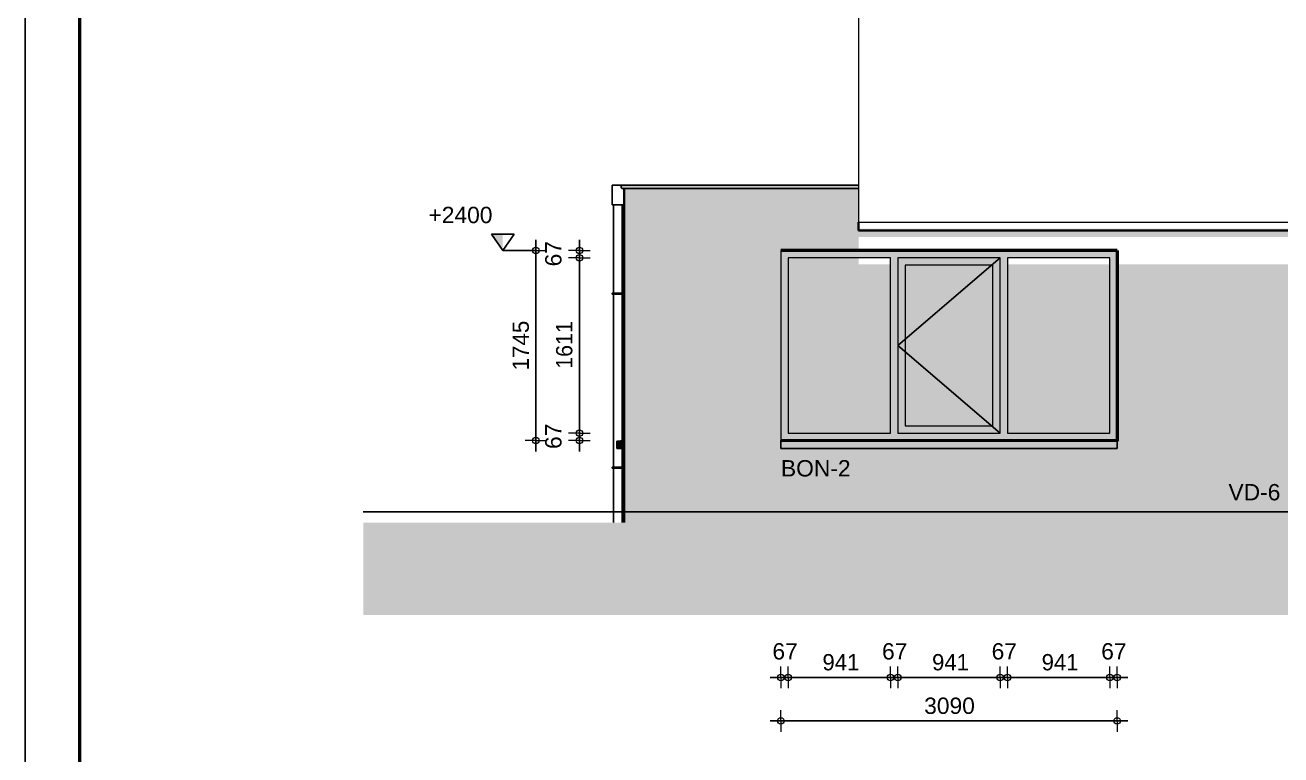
# Model space of a CAD drawing. Header units: millimetres. Extents: x -245 to 49755, y -245 to 41806.
# Drawn here: x -245 to 5527, y 28395 to 31748 of the extents above; entities that cross this region are included whole.
import ezdxf

# ---------------------------------------------------------------- set-up
doc = ezdxf.new("R2010")
doc.units = ezdxf.units.MM
doc.linetypes.add('PUNKT2_S9', pattern=[1, 0, -1])
doc.linetypes.add('VERDECKT2_S2', pattern=[2.7, 2, -0.7])
doc.layers.add('Standard', color=7, linetype='Continuous', lineweight=25)
doc.styles.add('ARIAL', font='arial.ttf')

msp = doc.modelspace()

# ---------------------------------------------------------------- hatches: boundary and pattern name
at = {"layer": 'Standard', "linetype": 'PUNKT2_S9', "lineweight": 25}
for color, points in [(8, [(2494.3, 31005.7), (2494.2, 31005.3), (3584.2, 31005.3), (3584.2, 31005.7)]), (8, [(2494.2, 31005.3), (2494.2, 31005), (3584.2, 31005), (3584.2, 31005.3)]), (8, [(2494.2, 31005), (2494.2, 31004.6), (3584.2, 31004.6), (3584.2, 31005)]), (8, [(2494.2, 31004.6), (2494.2, 31004.2), (3584.2, 31004.2), (3584.2, 31004.6)]), (8, [(2494.2, 31004.2), (2494.2, 31003.8), (3584.2, 31003.8), (3584.2, 31004.2)]), (251, [(2494.2, 31003.8), (2494.3, 31003.4), (3584.2, 31003.4), (3584.2, 31003.8)]), (8, [(2494.4, 31006.5), (2494.3, 31006.1), (3584.2, 31006.1), (3584.2, 31006.5)]), (8, [(2494.3, 31006.1), (2494.3, 31005.7), (3584.2, 31005.7), (3584.2, 31006.1)]), (251, [(2494.3, 31003.4), (2494.3, 31003), (3584.2, 31003), (3584.2, 31003.4)]), (251, [(2494.3, 31003), (2494.4, 31002.6), (3584.2, 31002.6), (3584.2, 31003)]), (8, [(2494.5, 31006.9), (2494.4, 31006.5), (3584.2, 31006.5), (3584.2, 31006.9)]), (251, [(2494.4, 31002.6), (2494.5, 31002.2), (3584.2, 31002.2), (3584.2, 31002.6)]), (252, [(2494.7, 31007.2), (2494.5, 31006.9), (3584.2, 31006.9), (3584.2, 31007.2)]), (251, [(2494.5, 31002.2), (2494.7, 31001.9), (3584.2, 31001.9), (3584.2, 31002.2)]), (252, [(2494.8, 31007.6), (2494.7, 31007.2), (3584.2, 31007.2), (3584.2, 31007.6)]), (251, [(2494.7, 31001.9), (2494.8, 31001.5), (3584.2, 31001.5), (3584.2, 31001.9)]), (252, [(2495, 31008), (2494.8, 31007.6), (3584.2, 31007.6), (3584.2, 31008)]), (251, [(2494.8, 31001.5), (2495, 31001.2), (3584.2, 31001.2), (3584.2, 31001.5)]), (252, [(2495.2, 31008.3), (2495, 31008), (3584.2, 31008), (3584.2, 31008.3)]), (251, [(2495, 31001.2), (2495.2, 31000.8), (3584.2, 31000.8), (3584.2, 31001.2)]), (252, [(2495.4, 31008.6), (2495.2, 31008.3), (3584.2, 31008.3), (3584.2, 31008.6)]), (251, [(2495.2, 31000.8), (2495.4, 31000.5), (3584.2, 31000.5), (3584.2, 31000.8)]), (252, [(2495.6, 31009), (2495.4, 31008.6), (3584.2, 31008.6), (3584.2, 31009)]), (49, [(2495.4, 31000.5), (2495.6, 31000.2), (3584.2, 31000.2), (3584.2, 31000.5)]), (252, [(2495.8, 31009.3), (2495.6, 31009), (3584.2, 31009), (3584.2, 31009.3)]), (250, [(2495.6, 31000.2), (2495.8, 30999.8), (3584.2, 30999.8), (3584.2, 31000.2)]), (252, [(2496.1, 31009.6), (2495.8, 31009.3), (3584.2, 31009.3), (3584.2, 31009.6)]), (250, [(2495.8, 30999.8), (2496.1, 30999.5), (3584.2, 30999.5), (3584.2, 30999.8)]), (252, [(2496.4, 31009.9), (2496.1, 31009.6), (3584.2, 31009.6), (3584.2, 31009.9)]), (250, [(2496.1, 30999.5), (2496.4, 30999.3), (3584.2, 30999.3), (3584.2, 30999.5)]), (252, [(2496.6, 31010.1), (2496.4, 31009.9), (3584.2, 31009.9), (3584.2, 31010.1)]), (250, [(2496.4, 30999.3), (2496.6, 30999), (3584.2, 30999), (3584.2, 30999.3)]), (252, [(2496.9, 31010.4), (2496.6, 31010.1), (3584.2, 31010.1), (3584.2, 31010.4)]), (250, [(2496.6, 30999), (2496.9, 30998.7), (3584.2, 30998.7), (3584.2, 30999)]), (252, [(2497.3, 31010.6), (2496.9, 31010.4), (3584.2, 31010.4), (3584.2, 31010.6)]), (250, [(2496.9, 30998.7), (2497.3, 30998.5), (3584.2, 30998.5), (3584.2, 30998.7)]), (252, [(2497.6, 31010.9), (2497.3, 31010.6), (3584.2, 31010.6), (3584.2, 31010.9)]), (250, [(2497.3, 30998.5), (2497.6, 30998.3), (3584.2, 30998.3), (3584.2, 30998.5)]), (252, [(2497.9, 31011.1), (2497.6, 31010.9), (3584.2, 31010.9), (3584.2, 31011.1)]), (250, [(2497.6, 30998.3), (2497.9, 30998.1), (3584.2, 30998.1), (3584.2, 30998.3)]), (252, [(2498.3, 31011.2), (2497.9, 31011.1), (3584.2, 31011.1), (3584.2, 31011.2)]), (250, [(2497.9, 30998.1), (2498.3, 30997.9), (3584.2, 30997.9), (3584.2, 30998.1)]), (252, [(2498.6, 31011.4), (2498.3, 31011.2), (3584.2, 31011.2), (3584.2, 31011.4)]), (252, [(2499, 31011.6), (2498.6, 31011.4), (3584.2, 31011.4), (3584.2, 31011.6)]), (252, [(2499.3, 31011.7), (2499, 31011.6), (3584.2, 31011.6), (3584.2, 31011.7)]), (8, [(2499.7, 31011.8), (2499.3, 31011.7), (3584.2, 31011.7), (3584.2, 31011.8)]), (8, [(2500.1, 31011.9), (2499.7, 31011.8), (3584.2, 31011.8), (3584.2, 31011.9)]), (8, [(2500.5, 31012), (2500.1, 31011.9), (3584.2, 31011.9), (3584.2, 31012)]), (8, [(2500.9, 31012), (2500.5, 31012), (3584.2, 31012), (3584.2, 31012)]), (8, [(2501.3, 31012.1), (2500.9, 31012), (3584.2, 31012)]), (8, [(2501.7, 31012.1), (2501.3, 31012.1), (3584.2, 31012.1)]), (250, [(2498.3, 30997.9), (2498.6, 30997.7), (3584.2, 30997.7), (3584.2, 30997.9)]), (250, [(2498.6, 30997.7), (2499, 30997.6), (3584.2, 30997.6), (3584.2, 30997.7)]), (250, [(2499, 30997.6), (2499.3, 30997.4), (3584.2, 30997.4), (3584.2, 30997.6)]), (250, [(2499.3, 30997.4), (2499.7, 30997.3), (3584.2, 30997.3), (3584.2, 30997.4)]), (250, [(2499.7, 30997.3), (2500.1, 30997.2), (3584.2, 30997.2), (3584.2, 30997.3)]), (250, [(2500.1, 30997.2), (2500.5, 30997.2), (3584.2, 30997.2), (3584.2, 30997.2)]), (250, [(2500.5, 30997.2), (2500.9, 30997.1), (3584.2, 30997.1), (3584.2, 30997.2)]), (250, [(2500.9, 30997.1), (2501.3, 30997.1), (3584.2, 30997.1)]), (250, [(2501.3, 30997.1), (2501.7, 30997.1), (3584.2, 30997.1)]), (251, [(2509.2, 29462.1), (6287.2, 29462.1), (6287.2, 29512.1), (5569.2, 29512.1), (5569.2, 30649.3), (4774.2, 30649.3), (4774.2, 29842.1), (4774.2, 29837.1), (4774.2, 29802.1), (3229.2, 29802.1), (3229.2, 29842.1), (3229.2, 30712.1), (3587, 30712.1), (3585.8, 30842.1), (3584.2, 30895.1), (3584.2, 30948.6), (3584.2, 30996.6), (3584.2, 30997.1), (2509.2, 30997.1)]), (0, [(6559.2, 30774.3), (6559.2, 30812.9), (3585.8, 30812.9), (3585.8, 30774.3)]), (250, [(3229.2, 30712.1), (3229.2, 29842.1), (3262.7, 29842.1), (3262.7, 30712.1)]), (250, [(4740.7, 30712.1), (3262.7, 30712.1), (3262.7, 30678.6), (4740.7, 30678.6)]), (250, [(4740.7, 30712.1), (4740.7, 29842.1), (4774.2, 29842.1), (4774.2, 30712.1)]), (254, [(3585.8, 30678.6), (3262.7, 30678.6), (3262.7, 29873.1), (3733, 29873.1), (3733, 30649.3), (3585.8, 30649.3)]), (250, [(3766.5, 29873.1), (3766.5, 30678.6), (3733, 30678.6), (3733, 29873.1)]), (250, [(3766.5, 30678.6), (3766.5, 29873.1), (3800, 29873.1), (3800, 30678.6)]), (250, [(4203.3, 30678.6), (3800, 30678.6), (3800, 30645.1), (4203.3, 30645.1)]), (250, [(4236.8, 29873.1), (4236.8, 30678.6), (4203.3, 30678.6), (4203.3, 29873.1)]), (250, [(4270.3, 29873.1), (4270.3, 30678.6), (4236.8, 30678.6), (4236.8, 29873.1)]), (254, [(4203.3, 30645.1), (3800, 30645.1), (3800, 29906.6), (4203.3, 29906.6)]), (254, [(4740.7, 29873.1), (4740.7, 30649.3), (4270.3, 30649.3), (4270.3, 29873.1)]), (250, [(3800, 29873.1), (4203.3, 29873.1), (4203.3, 29906.6), (3800, 29906.6)]), (250, [(3262.7, 29873.1), (3262.7, 29842.1), (4740.7, 29842.1), (4740.7, 29873.1)]), (251, [(3229.2, 29837.1), (4774.2, 29837.1), (4774.2, 29842.1), (3229.2, 29842.1)]), (251, [(3229.2, 29802.1), (4774.2, 29802.1), (4774.2, 29837.1), (3229.2, 29837.1)])]:
    msp.add_hatch(color=color, dxfattribs=at).paths.add_polyline_path(points)
at = {"layer": 'Standard', "linetype": 'PUNKT2_S9', "lineweight": -3}
msp.add_hatch(color=7, dxfattribs=at).paths.add_polyline_path([(1950.7, 30712.1), (1950.7, 30787.1), (1898.2, 30787.1)])
at = {"layer": 'Standard', "linetype": 'PUNKT2_S9', "lineweight": 25}
msp.add_hatch(color=251, dxfattribs=at).paths.add_polyline_path([(2474.2, 29837.1), (2509.2, 29839.8), (2509.2, 29802.1), (2474.2, 29802.1)], flags=16)
at = {"layer": 'Standard', "linetype": 'PUNKT2_S9', "lineweight": -3}
h = msp.add_hatch(color=0, dxfattribs=at)
h.paths.add_polyline_path([(6815.3, 29291.2), (6810.9, 29249.7), (6815.4, 29208.7), (6828.9, 29178.8), (6849.2, 29160.8), (6874.5, 29154.8), (6899.7, 29160.8), (6919.9, 29178.7), (6933.3, 29208.7), (6937.7, 29250.5), (6933.3, 29291.8), (6920.3, 29321), (6900.3, 29338.5), (6874.5, 29344.3), (6848.7, 29338.5), (6828.4, 29320.6)])
h.paths.add_polyline_path([(7123.5, 29154.8), (7148.7, 29160.8), (7168.9, 29178.7), (7182.3, 29208.7), (7186.7, 29250.5), (7182.3, 29291.8), (7169.3, 29321), (7149.4, 29338.5), (7123.5, 29344.3), (7097.8, 29338.5), (7077.4, 29320.6), (7064.3, 29291.2), (7059.9, 29249.7), (7064.5, 29208.7), (7077.9, 29178.8), (7098.2, 29160.8)])
h.paths.add_polyline_path([(7353.2, 29340.5), (7317.1, 29340.5), (7317.1, 29270.7), (7351.3, 29270.7), (7378.4, 29271.5), (7392.9, 29274.1), (7400.2, 29278.6), (7405.9, 29285.8), (7409.3, 29294.9), (7410.6, 29306.4), (7409, 29319), (7404.3, 29328.7), (7397, 29335.9), (7387, 29339.6), (7375.7, 29340.4)])
h.paths.add_polyline_path([(13109.2, 29462.1), (1309.2, 29462.1), (1309.2, 29037.1), (13109.2, 29037.1)])
h.paths.add_polyline_path([(8439, 29384.8), (8439, 29158.4), (8554, 29158.4), (8554, 29112.1), (8392.7, 29112.1), (8392.7, 29384.8)], flags=16)
h.paths.add_polyline_path([(8347.9, 29340.5), (8224.2, 29340.5), (8224.2, 29279.6), (8339.3, 29279.6), (8339.3, 29233.2), (8224.2, 29233.2), (8224.2, 29158.4), (8352.2, 29158.4), (8352.2, 29112.1), (8177.9, 29112.1), (8177.9, 29387.1), (8347.9, 29387.1)], flags=16)
h.paths.add_polyline_path([(8022.9, 29112.1), (7941, 29387.1), (7991.1, 29387.1), (8049.1, 29183.5), (8105.2, 29387.1), (8154.3, 29387.1), (8072.3, 29112.1)], flags=16)
h.paths.add_polyline_path([(7750.9, 29387.1), (7920.8, 29387.1), (7920.8, 29340.5), (7797.1, 29340.5), (7797.1, 29279.6), (7912.2, 29279.6), (7912.2, 29233.2), (7797.1, 29233.2), (7797.1, 29158.4), (7925.2, 29158.4), (7925.2, 29112.1), (7750.9, 29112.1)], flags=16)
h.paths.add_polyline_path([(7661.5, 29178.3), (7661.5, 29213.2), (7608.5, 29213.2), (7608.5, 29259.5), (7708.2, 29259.5), (7708.2, 29150), (7690.4, 29134), (7666, 29120.1), (7638.3, 29110.5), (7610.2, 29107.4), (7576.6, 29111.9), (7547.5, 29125.4), (7524, 29147.5), (7507.3, 29177.1), (7497.2, 29212.4), (7493.9, 29250.5), (7497.6, 29291), (7508.9, 29326.8), (7527.3, 29356.3), (7552.8, 29378.1), (7577.5, 29388.4), (7607.7, 29391.7), (7645.7, 29386.3), (7674.3, 29370.2), (7694.1, 29344.7), (7705.2, 29310.9), (7659.3, 29300.6), (7652.2, 29318.8), (7641, 29332.5), (7625.9, 29341.3), (7607.7, 29344.3), (7580.5, 29338.5), (7559.4, 29321.2), (7546.1, 29292.5), (7541.5, 29252.8), (7546.1, 29210), (7559.7, 29179.2), (7580.6, 29161), (7607.2, 29154.8), (7621.7, 29156.5), (7636.3, 29161.6), (7649.9, 29169.3)], flags=16)
h.paths.add_polyline_path([(7368.2, 29387.1), (7399.9, 29385.2), (7421.5, 29379.5), (7436.5, 29369.4), (7448.2, 29353.3), (7455.7, 29333), (7458.2, 29310), (7454.5, 29281.6), (7443.1, 29258.8), (7424.2, 29242.4), (7397.7, 29233.4), (7411.5, 29222.4), (7422.4, 29210.4), (7434, 29192.9), (7448.9, 29165.7), (7476.8, 29112.1), (7421.5, 29112.1), (7388, 29171.9), (7373.1, 29198), (7363.7, 29212.3), (7356.9, 29219.4), (7349.8, 29223.7), (7340.2, 29226.1), (7326.5, 29226.9), (7317.1, 29226.9), (7317.1, 29112.1), (7270.8, 29112.1), (7270.8, 29387.1)], flags=16)
h.paths.add_polyline_path([(7058.2, 29370.6), (7073.7, 29380.9), (7096.6, 29388.9), (7123.1, 29391.7), (7168.7, 29382.4), (7204.1, 29354.1), (7226.9, 29309), (7234.5, 29249.2), (7227, 29189.9), (7204.4, 29144.9), (7169, 29116.7), (7123.7, 29107.4), (7077.7, 29116.7), (7042.4, 29144.7), (7019.8, 29189.3), (7012.2, 29247.9), (7014.9, 29286.5), (7022.7, 29318.4), (7031.9, 29338.3), (7044, 29356.1)], flags=16)
h.paths.add_polyline_path([(6985.5, 29249.2), (6978, 29189.9), (6955.3, 29144.9), (6920, 29116.7), (6874.7, 29107.4), (6828.7, 29116.7), (6793.4, 29144.7), (6770.7, 29189.3), (6763.2, 29247.9), (6765.9, 29286.5), (6773.7, 29318.4), (6782.9, 29338.3), (6795, 29356.1), (6809.2, 29370.6), (6824.7, 29380.9), (6847.6, 29388.9), (6874.1, 29391.7), (6919.7, 29382.4), (6955, 29354.1), (6977.9, 29309)], flags=16)
h.paths.add_polyline_path([(6699.9, 29387.1), (6749, 29387.1), (6666.9, 29112.1), (6617.6, 29112.1), (6535.6, 29387.1), (6585.8, 29387.1), (6643.8, 29183.5)], flags=16)

# ---------------------------------------------------------------- linework, layer by layer
at = {"color": 7, "linetype": 'Continuous', "lineweight": -3}
for p, q in [((4236.8, 30678.6), (3766.5, 30275.8)), ((3766.5, 30275.8), (4236.8, 29873.1))]:
    msp.add_line(p, q, dxfattribs=at)
at = {"layer": 'Standard', "color": 7, "linetype": 'Continuous', "lineweight": 25}
msp.add_line((-245.1, 41806.3), (-245, -245), dxfattribs=at)
at = {"layer": 'Standard', "color": 30, "linetype": 'Continuous', "lineweight": 50}
msp.add_line((4.9, 41556.3), (5, 5), dxfattribs=at)
at = {"layer": 'Standard', "color": 253, "linetype": 'Continuous', "lineweight": 18}
for p, q in [((3584.2, 32979.8), (3585.8, 30842.1)), ((3585.8, 30842.1), (6559.2, 30842.1))]:
    msp.add_line(p, q, dxfattribs=at)
at = {"layer": 'Standard', "color": 7, "linetype": 'Continuous', "lineweight": -3}
for p, q in [((2454.2, 30997.1), (2454.2, 31012.1)), ((2501.7, 31012.1), (2454.2, 31012.1)), ((2454.2, 30922.1), (2454.2, 30997.1)), ((2454.2, 30922.1), (2509.2, 30922.1)), ((2459.2, 30922.1), (2459.2, 30517.1)), ((2499.2, 30517.1), (2499.2, 30922.1)), ((2003.2, 30787.1), (1898.2, 30787.1)), ((1898.2, 30787.1), (1950.7, 30712.1)), ((1950.7, 30712.1), (2003.2, 30787.1)), ((1950.7, 30712.1), (2102.8, 30712.1)), ((2454.2, 30517.1), (2454.2, 30512.1)), ((2454.2, 30517.1), (2454.3, 30517.1)), ((2454.2, 30512.1), (2454.3, 30512.1)), ((2454.3, 30517.1), (2454.4, 30517.1)), ((2454.3, 30512.1), (2454.4, 30512.1)), ((2454.4, 30517.1), (2454.5, 30517.1)), ((2454.4, 30512.1), (2454.5, 30512.1)), ((2454.5, 30517.1), (2454.8, 30517.1)), ((2454.5, 30512.1), (2454.8, 30512.1)), ((2454.8, 30517.1), (2455, 30517.1)), ((2454.8, 30512.1), (2455, 30512.1)), ((2455, 30517.1), (2455.3, 30517.1)), ((2455, 30512.1), (2455.3, 30512.1)), ((2455.3, 30517.1), (2455.7, 30517.1)), ((2455.3, 30512.1), (2455.7, 30512.1)), ((2455.7, 30517.1), (2456.1, 30517.1)), ((2455.7, 30512.1), (2456.1, 30512.1)), ((2456.1, 30517.1), (2456.5, 30517.1)), ((2456.1, 30512.1), (2456.5, 30512.1)), ((2456.5, 30517.1), (2457, 30517.1)), ((2456.5, 30512.1), (2457, 30512.1)), ((2457, 30517.1), (2457.5, 30517.1)), ((2457, 30512.1), (2457.5, 30512.1)), ((2457.5, 30517.1), (2458.1, 30517.1)), ((2457.5, 30512.1), (2458.1, 30512.1)), ((2458.1, 30517.1), (2458.7, 30517.1)), ((2458.1, 30512.1), (2458.7, 30512.1)), ((2458.7, 30517.1), (2459.3, 30517.1)), ((2458.7, 30512.1), (2459.3, 30512.1)), ((2459.2, 30512.1), (2459.2, 29717.1)), ((2459.3, 30517.1), (2460, 30517.1)), ((2459.3, 30512.1), (2460, 30512.1)), ((2460, 30517.1), (2460.7, 30517.1)), ((2460, 30512.1), (2460.7, 30512.1)), ((2460.7, 30517.1), (2461.5, 30517.1)), ((2460.7, 30512.1), (2461.5, 30512.1)), ((2461.5, 30517.1), (2462.3, 30517.1)), ((2461.5, 30512.1), (2462.3, 30512.1)), ((2462.3, 30517.1), (2463.1, 30517.1)), ((2462.3, 30512.1), (2463.1, 30512.1)), ((2463.1, 30517.1), (2463.9, 30517.1)), ((2463.1, 30512.1), (2463.9, 30512.1)), ((2463.9, 30517.1), (2464.8, 30517.1)), ((2463.9, 30512.1), (2464.8, 30512.1)), ((2464.8, 30517.1), (2465.7, 30517.1)), ((2464.8, 30512.1), (2465.7, 30512.1)), ((2465.7, 30517.1), (2466.7, 30517.1)), ((2465.7, 30512.1), (2466.7, 30512.1)), ((2466.7, 30517.1), (2467.6, 30517.1)), ((2466.7, 30512.1), (2467.6, 30512.1)), ((2467.6, 30517.1), (2468.6, 30517.1)), ((2467.6, 30512.1), (2468.6, 30512.1)), ((2468.6, 30517.1), (2469.6, 30517.1)), ((2468.6, 30512.1), (2469.6, 30512.1)), ((2469.6, 30517.1), (2470.6, 30517.1)), ((2469.6, 30512.1), (2470.6, 30512.1)), ((2470.6, 30517.1), (2471.6, 30517.1)), ((2470.6, 30512.1), (2471.6, 30512.1)), ((2471.6, 30517.1), (2472.7, 30517.1)), ((2471.6, 30512.1), (2472.7, 30512.1)), ((2472.7, 30517.1), (2473.7, 30517.1)), ((2472.7, 30512.1), (2473.7, 30512.1)), ((2473.7, 30517.1), (2474.8, 30517.1)), ((2473.7, 30512.1), (2474.8, 30512.1)), ((2474.8, 30517.1), (2475.9, 30517.1)), ((2474.8, 30512.1), (2475.9, 30512.1)), ((2475.9, 30517.1), (2477, 30517.1)), ((2475.9, 30512.1), (2477, 30512.1)), ((2477, 30517.1), (2478.1, 30517.1)), ((2477, 30512.1), (2478.1, 30512.1)), ((2478.1, 30517.1), (2479.2, 30517.1)), ((2478.1, 30512.1), (2479.2, 30512.1)), ((2479.2, 30517.1), (2480.2, 30517.1)), ((2479.2, 30512.1), (2480.2, 30512.1)), ((2480.2, 30517.1), (2481.3, 30517.1)), ((2480.2, 30512.1), (2481.3, 30512.1)), ((2481.3, 30517.1), (2482.4, 30517.1)), ((2481.3, 30512.1), (2482.4, 30512.1)), ((2482.4, 30517.1), (2483.5, 30517.1)), ((2482.4, 30512.1), (2483.5, 30512.1)), ((2483.5, 30517.1), (2484.6, 30517.1)), ((2483.5, 30512.1), (2484.6, 30512.1)), ((2484.6, 30517.1), (2485.6, 30517.1)), ((2484.6, 30512.1), (2485.6, 30512.1)), ((2485.6, 30517.1), (2486.7, 30517.1)), ((2485.6, 30512.1), (2486.7, 30512.1)), ((2486.7, 30517.1), (2487.7, 30517.1)), ((2486.7, 30512.1), (2487.7, 30512.1)), ((2487.7, 30517.1), (2488.7, 30517.1)), ((2487.7, 30512.1), (2488.7, 30512.1)), ((2488.7, 30517.1), (2489.7, 30517.1)), ((2488.7, 30512.1), (2489.7, 30512.1)), ((2489.7, 30517.1), (2490.7, 30517.1)), ((2489.7, 30512.1), (2490.7, 30512.1)), ((2490.7, 30517.1), (2491.7, 30517.1)), ((2490.7, 30512.1), (2491.7, 30512.1)), ((2491.7, 30517.1), (2492.6, 30517.1)), ((2491.7, 30512.1), (2492.6, 30512.1)), ((2492.6, 30517.1), (2493.5, 30517.1)), ((2492.6, 30512.1), (2493.5, 30512.1)), ((2493.5, 30517.1), (2494.4, 30517.1)), ((2493.5, 30512.1), (2494.4, 30512.1)), ((2494.4, 30517.1), (2495.2, 30517.1)), ((2494.4, 30512.1), (2495.2, 30512.1)), ((2495.2, 30517.1), (2496, 30517.1)), ((2495.2, 30512.1), (2496, 30512.1)), ((2496, 30517.1), (2496.8, 30517.1)), ((2496, 30512.1), (2496.8, 30512.1)), ((2496.8, 30517.1), (2497.6, 30517.1)), ((2496.8, 30512.1), (2497.6, 30512.1)), ((2497.6, 30517.1), (2498.3, 30517.1)), ((2497.6, 30512.1), (2498.3, 30512.1)), ((2498.3, 30517.1), (2499, 30517.1)), ((2498.3, 30512.1), (2499, 30512.1)), ((2499, 30517.1), (2499.6, 30517.1)), ((2499, 30512.1), (2499.6, 30512.1)), ((2499.2, 29717.1), (2499.2, 30512.1)), ((2499.6, 30517.1), (2500.2, 30517.1)), ((2499.6, 30512.1), (2500.2, 30512.1)), ((2500.2, 30517.1), (2500.8, 30517.1)), ((2500.2, 30512.1), (2500.8, 30512.1)), ((2500.8, 30517.1), (2501.3, 30517.1)), ((2500.8, 30512.1), (2501.3, 30512.1)), ((2501.3, 30517.1), (2501.8, 30517.1)), ((2501.3, 30512.1), (2501.8, 30512.1)), ((2501.8, 30517.1), (2502.3, 30517.1)), ((2501.8, 30512.1), (2502.3, 30512.1)), ((2502.3, 30517.1), (2502.7, 30517.1)), ((2502.3, 30512.1), (2502.7, 30512.1)), ((2502.7, 30517.1), (2503, 30517.1)), ((2502.7, 30512.1), (2503, 30512.1)), ((2503, 30517.1), (2503.3, 30517.1)), ((2503, 30512.1), (2503.3, 30512.1)), ((2503.3, 30517.1), (2503.6, 30517.1)), ((2503.3, 30512.1), (2503.6, 30512.1)), ((2503.6, 30517.1), (2503.8, 30517.1)), ((2503.6, 30512.1), (2503.8, 30512.1)), ((2503.8, 30517.1), (2503.9, 30517.1)), ((2503.8, 30512.1), (2503.9, 30512.1)), ((2503.9, 30517.1), (2504.1, 30517.1)), ((2503.9, 30512.1), (2504.1, 30512.1)), ((2504.1, 30517.1), (2504.1, 30517.1)), ((2504.1, 30512.1), (2504.1, 30512.1)), ((2504.2, 30517.1), (2504.2, 30512.1)), ((2499.2, 29839), (2509.2, 29839.8)), ((2509.2, 29802.1), (2499.2, 29802.1)), ((2454.2, 29717.1), (2454.2, 29712.1)), ((2454.2, 29717.1), (2454.3, 29717.1)), ((2454.2, 29712.1), (2454.3, 29712.1)), ((2454.3, 29717.1), (2454.4, 29717.1)), ((2454.3, 29712.1), (2454.4, 29712.1)), ((2454.4, 29717.1), (2454.5, 29717.1)), ((2454.4, 29712.1), (2454.5, 29712.1)), ((2454.5, 29717.1), (2454.8, 29717.1)), ((2454.5, 29712.1), (2454.8, 29712.1)), ((2454.8, 29717.1), (2455, 29717.1)), ((2454.8, 29712.1), (2455, 29712.1)), ((2455, 29717.1), (2455.3, 29717.1)), ((2455, 29712.1), (2455.3, 29712.1)), ((2455.3, 29717.1), (2455.7, 29717.1)), ((2455.3, 29712.1), (2455.7, 29712.1)), ((2455.7, 29717.1), (2456.1, 29717.1)), ((2455.7, 29712.1), (2456.1, 29712.1)), ((2456.1, 29717.1), (2456.5, 29717.1)), ((2456.1, 29712.1), (2456.5, 29712.1)), ((2456.5, 29717.1), (2457, 29717.1)), ((2456.5, 29712.1), (2457, 29712.1)), ((2457, 29717.1), (2457.5, 29717.1)), ((2457, 29712.1), (2457.5, 29712.1)), ((2457.5, 29717.1), (2458.1, 29717.1)), ((2457.5, 29712.1), (2458.1, 29712.1)), ((2458.1, 29717.1), (2458.7, 29717.1)), ((2458.1, 29712.1), (2458.7, 29712.1)), ((2458.7, 29717.1), (2459.3, 29717.1)), ((2458.7, 29712.1), (2459.3, 29712.1)), ((2459.2, 29712.1), (2459.2, 29462.1)), ((2459.3, 29717.1), (2460, 29717.1)), ((2459.3, 29712.1), (2460, 29712.1)), ((2460, 29717.1), (2460.7, 29717.1)), ((2460, 29712.1), (2460.7, 29712.1)), ((2460.7, 29717.1), (2461.5, 29717.1)), ((2460.7, 29712.1), (2461.5, 29712.1)), ((2461.5, 29717.1), (2462.3, 29717.1)), ((2461.5, 29712.1), (2462.3, 29712.1)), ((2462.3, 29717.1), (2463.1, 29717.1)), ((2462.3, 29712.1), (2463.1, 29712.1)), ((2463.1, 29717.1), (2463.9, 29717.1)), ((2463.1, 29712.1), (2463.9, 29712.1)), ((2463.9, 29717.1), (2464.8, 29717.1)), ((2463.9, 29712.1), (2464.8, 29712.1)), ((2464.8, 29717.1), (2465.7, 29717.1)), ((2464.8, 29712.1), (2465.7, 29712.1)), ((2465.7, 29717.1), (2466.7, 29717.1)), ((2465.7, 29712.1), (2466.7, 29712.1)), ((2466.7, 29717.1), (2467.6, 29717.1)), ((2466.7, 29712.1), (2467.6, 29712.1)), ((2467.6, 29717.1), (2468.6, 29717.1)), ((2467.6, 29712.1), (2468.6, 29712.1)), ((2468.6, 29717.1), (2469.6, 29717.1)), ((2468.6, 29712.1), (2469.6, 29712.1)), ((2469.6, 29717.1), (2470.6, 29717.1)), ((2469.6, 29712.1), (2470.6, 29712.1)), ((2470.6, 29717.1), (2471.6, 29717.1)), ((2470.6, 29712.1), (2471.6, 29712.1)), ((2471.6, 29717.1), (2472.7, 29717.1)), ((2471.6, 29712.1), (2472.7, 29712.1)), ((2472.7, 29717.1), (2473.7, 29717.1)), ((2472.7, 29712.1), (2473.7, 29712.1)), ((2473.7, 29717.1), (2474.8, 29717.1)), ((2473.7, 29712.1), (2474.8, 29712.1)), ((2474.8, 29717.1), (2475.9, 29717.1)), ((2474.8, 29712.1), (2475.9, 29712.1)), ((2475.9, 29717.1), (2477, 29717.1)), ((2475.9, 29712.1), (2477, 29712.1)), ((2477, 29717.1), (2478.1, 29717.1)), ((2477, 29712.1), (2478.1, 29712.1)), ((2478.1, 29717.1), (2479.2, 29717.1)), ((2478.1, 29712.1), (2479.2, 29712.1)), ((2479.2, 29717.1), (2480.2, 29717.1)), ((2479.2, 29712.1), (2480.2, 29712.1)), ((2480.2, 29717.1), (2481.3, 29717.1)), ((2480.2, 29712.1), (2481.3, 29712.1)), ((2481.3, 29717.1), (2482.4, 29717.1)), ((2481.3, 29712.1), (2482.4, 29712.1)), ((2482.4, 29717.1), (2483.5, 29717.1)), ((2482.4, 29712.1), (2483.5, 29712.1)), ((2483.5, 29717.1), (2484.6, 29717.1)), ((2483.5, 29712.1), (2484.6, 29712.1)), ((2484.6, 29717.1), (2485.6, 29717.1)), ((2484.6, 29712.1), (2485.6, 29712.1)), ((2485.6, 29717.1), (2486.7, 29717.1)), ((2485.6, 29712.1), (2486.7, 29712.1)), ((2486.7, 29717.1), (2487.7, 29717.1)), ((2486.7, 29712.1), (2487.7, 29712.1)), ((2487.7, 29717.1), (2488.7, 29717.1)), ((2487.7, 29712.1), (2488.7, 29712.1)), ((2488.7, 29717.1), (2489.7, 29717.1)), ((2488.7, 29712.1), (2489.7, 29712.1)), ((2489.7, 29717.1), (2490.7, 29717.1)), ((2489.7, 29712.1), (2490.7, 29712.1)), ((2490.7, 29717.1), (2491.7, 29717.1)), ((2490.7, 29712.1), (2491.7, 29712.1)), ((2491.7, 29717.1), (2492.6, 29717.1)), ((2491.7, 29712.1), (2492.6, 29712.1)), ((2492.6, 29717.1), (2493.5, 29717.1)), ((2492.6, 29712.1), (2493.5, 29712.1)), ((2493.5, 29717.1), (2494.4, 29717.1)), ((2493.5, 29712.1), (2494.4, 29712.1)), ((2494.4, 29717.1), (2495.2, 29717.1)), ((2494.4, 29712.1), (2495.2, 29712.1)), ((2495.2, 29717.1), (2496, 29717.1)), ((2495.2, 29712.1), (2496, 29712.1)), ((2496, 29717.1), (2496.8, 29717.1)), ((2496, 29712.1), (2496.8, 29712.1)), ((2496.8, 29717.1), (2497.6, 29717.1)), ((2496.8, 29712.1), (2497.6, 29712.1)), ((2497.6, 29717.1), (2498.3, 29717.1)), ((2497.6, 29712.1), (2498.3, 29712.1)), ((2498.3, 29717.1), (2499, 29717.1)), ((2498.3, 29712.1), (2499, 29712.1)), ((2499, 29717.1), (2499.6, 29717.1)), ((2499, 29712.1), (2499.6, 29712.1)), ((2499.2, 29462.1), (2499.2, 29712.1)), ((2499.6, 29717.1), (2500.2, 29717.1)), ((2499.6, 29712.1), (2500.2, 29712.1)), ((2500.2, 29717.1), (2500.8, 29717.1)), ((2500.2, 29712.1), (2500.8, 29712.1)), ((2500.8, 29717.1), (2501.3, 29717.1)), ((2500.8, 29712.1), (2501.3, 29712.1)), ((2501.3, 29717.1), (2501.8, 29717.1)), ((2501.3, 29712.1), (2501.8, 29712.1)), ((2501.8, 29717.1), (2502.3, 29717.1)), ((2501.8, 29712.1), (2502.3, 29712.1)), ((2502.3, 29717.1), (2502.7, 29717.1)), ((2502.3, 29712.1), (2502.7, 29712.1)), ((2502.7, 29717.1), (2503, 29717.1)), ((2502.7, 29712.1), (2503, 29712.1)), ((2503, 29717.1), (2503.3, 29717.1)), ((2503, 29712.1), (2503.3, 29712.1)), ((2503.3, 29717.1), (2503.6, 29717.1)), ((2503.3, 29712.1), (2503.6, 29712.1)), ((2503.6, 29717.1), (2503.8, 29717.1)), ((2503.6, 29712.1), (2503.8, 29712.1)), ((2503.8, 29717.1), (2503.9, 29717.1)), ((2503.8, 29712.1), (2503.9, 29712.1)), ((2503.9, 29717.1), (2504.1, 29717.1)), ((2503.9, 29712.1), (2504.1, 29712.1)), ((2504.1, 29717.1), (2504.1, 29717.1)), ((2504.1, 29712.1), (2504.1, 29712.1)), ((2504.2, 29717.1), (2504.2, 29712.1)), ((2509.2, 29472.1), (2499.2, 29472.1))]:
    msp.add_line(p, q, dxfattribs=at)
at = {"layer": 'Standard', "color": 252, "linetype": 'Continuous', "lineweight": -3}
for p, q in [((2494.3, 31005.7), (2494.2, 31005.3)), ((2494.2, 31005.3), (2494.3, 31005.7)), ((2494.2, 31005.3), (2494.2, 31005)), ((2494.2, 31005), (2494.2, 31005.3)), ((2494.2, 31005), (2494.2, 31004.6)), ((2494.2, 31004.6), (2494.2, 31005)), ((2494.2, 31004.6), (2494.2, 31004.2)), ((2494.2, 31004.2), (2494.2, 31004.6)), ((2494.2, 31004.2), (2494.2, 31003.8)), ((2494.2, 31003.8), (2494.2, 31004.2)), ((2494.2, 31003.8), (2494.3, 31003.4)), ((2494.3, 31003.4), (2494.2, 31003.8)), ((2494.4, 31006.5), (2494.3, 31006.1)), ((2494.3, 31006.1), (2494.4, 31006.5)), ((2494.3, 31006.1), (2494.3, 31005.7)), ((2494.3, 31005.7), (2494.3, 31006.1)), ((2494.3, 31003.4), (2494.3, 31003)), ((2494.3, 31003), (2494.3, 31003.4)), ((2494.3, 31003), (2494.4, 31002.6)), ((2494.4, 31002.6), (2494.3, 31003)), ((2494.5, 31006.9), (2494.4, 31006.5)), ((2494.4, 31006.5), (2494.5, 31006.9)), ((2494.4, 31002.6), (2494.5, 31002.2)), ((2494.5, 31002.2), (2494.4, 31002.6)), ((2494.7, 31007.2), (2494.5, 31006.9)), ((2494.5, 31006.9), (2494.7, 31007.2)), ((2494.5, 31002.2), (2494.7, 31001.9)), ((2494.7, 31001.9), (2494.5, 31002.2)), ((2494.8, 31007.6), (2494.7, 31007.2)), ((2494.7, 31007.2), (2494.8, 31007.6)), ((2494.7, 31001.9), (2494.8, 31001.5)), ((2494.8, 31001.5), (2494.7, 31001.9)), ((2495, 31008), (2494.8, 31007.6)), ((2494.8, 31007.6), (2495, 31008)), ((2494.8, 31001.5), (2495, 31001.2)), ((2495, 31001.2), (2494.8, 31001.5)), ((2495.2, 31008.3), (2495, 31008)), ((2495, 31008), (2495.2, 31008.3)), ((2495, 31001.2), (2495.2, 31000.8)), ((2495.2, 31000.8), (2495, 31001.2)), ((2495.4, 31008.6), (2495.2, 31008.3)), ((2495.2, 31008.3), (2495.4, 31008.6)), ((2495.2, 31000.8), (2495.4, 31000.5)), ((2495.4, 31000.5), (2495.2, 31000.8)), ((2495.6, 31009), (2495.4, 31008.6)), ((2495.4, 31008.6), (2495.6, 31009)), ((2495.4, 31000.5), (2495.6, 31000.2)), ((2495.6, 31000.2), (2495.4, 31000.5)), ((2495.8, 31009.3), (2495.6, 31009)), ((2495.6, 31009), (2495.8, 31009.3)), ((2495.6, 31000.2), (2495.8, 30999.8)), ((2495.8, 30999.8), (2495.6, 31000.2)), ((2496.1, 31009.6), (2495.8, 31009.3)), ((2495.8, 31009.3), (2496.1, 31009.6)), ((2495.8, 30999.8), (2496.1, 30999.5)), ((2496.1, 30999.5), (2495.8, 30999.8)), ((2496.4, 31009.9), (2496.1, 31009.6)), ((2496.1, 31009.6), (2496.4, 31009.9)), ((2496.1, 30999.5), (2496.4, 30999.3)), ((2496.4, 30999.3), (2496.1, 30999.5)), ((2496.6, 31010.1), (2496.4, 31009.9)), ((2496.4, 31009.9), (2496.6, 31010.1)), ((2496.4, 30999.3), (2496.6, 30999)), ((2496.6, 30999), (2496.4, 30999.3)), ((2496.9, 31010.4), (2496.6, 31010.1)), ((2496.6, 31010.1), (2496.9, 31010.4)), ((2496.6, 30999), (2496.9, 30998.7)), ((2496.9, 30998.7), (2496.6, 30999)), ((2497.3, 31010.6), (2496.9, 31010.4)), ((2496.9, 31010.4), (2497.3, 31010.6)), ((2496.9, 30998.7), (2497.3, 30998.5)), ((2497.3, 30998.5), (2496.9, 30998.7)), ((2497.6, 31010.9), (2497.3, 31010.6)), ((2497.3, 31010.6), (2497.6, 31010.9)), ((2497.3, 30998.5), (2497.6, 30998.3)), ((2497.6, 30998.3), (2497.3, 30998.5)), ((2497.9, 31011.1), (2497.6, 31010.9)), ((2497.6, 31010.9), (2497.9, 31011.1)), ((2497.6, 30998.3), (2497.9, 30998.1)), ((2497.9, 30998.1), (2497.6, 30998.3)), ((2498.3, 31011.2), (2497.9, 31011.1)), ((2497.9, 31011.1), (2498.3, 31011.2)), ((2497.9, 30998.1), (2498.3, 30997.9)), ((2498.3, 30997.9), (2497.9, 30998.1)), ((2498.6, 31011.4), (2498.3, 31011.2)), ((2498.3, 31011.2), (2498.6, 31011.4)), ((2499, 31011.6), (2498.6, 31011.4)), ((2498.6, 31011.4), (2499, 31011.6)), ((2499.3, 31011.7), (2499, 31011.6)), ((2499, 31011.6), (2499.3, 31011.7)), ((2499.7, 31011.8), (2499.3, 31011.7)), ((2499.3, 31011.7), (2499.7, 31011.8)), ((2500.1, 31011.9), (2499.7, 31011.8)), ((2499.7, 31011.8), (2500.1, 31011.9)), ((2500.5, 31012), (2500.1, 31011.9)), ((2500.1, 31011.9), (2500.5, 31012)), ((2500.9, 31012), (2500.5, 31012)), ((2500.5, 31012), (2500.9, 31012)), ((2501.3, 31012.1), (2500.9, 31012)), ((2500.9, 31012), (2501.3, 31012.1)), ((2501.7, 31012.1), (2501.3, 31012.1)), ((2501.3, 31012.1), (2501.7, 31012.1)), ((2501.7, 31012.1), (3584.2, 31012.1)), ((2498.3, 30997.9), (2498.6, 30997.7)), ((2498.6, 30997.7), (2498.3, 30997.9)), ((2498.6, 30997.7), (2499, 30997.6)), ((2499, 30997.6), (2498.6, 30997.7)), ((2499, 30997.6), (2499.3, 30997.4)), ((2499.3, 30997.4), (2499, 30997.6)), ((2499.3, 30997.4), (2499.7, 30997.3)), ((2499.7, 30997.3), (2499.3, 30997.4)), ((2499.7, 30997.3), (2500.1, 30997.2)), ((2500.1, 30997.2), (2499.7, 30997.3)), ((2500.1, 30997.2), (2500.5, 30997.2)), ((2500.5, 30997.2), (2500.1, 30997.2)), ((2500.5, 30997.2), (2500.9, 30997.1)), ((2500.9, 30997.1), (2500.5, 30997.2)), ((2500.9, 30997.1), (2501.3, 30997.1)), ((2501.3, 30997.1), (2500.9, 30997.1)), ((2501.3, 30997.1), (2501.7, 30997.1)), ((2501.7, 30997.1), (2501.3, 30997.1)), ((3584.2, 30997.1), (2501.7, 30997.1))]:
    msp.add_line(p, q, dxfattribs=at)
at = {"layer": 'Standard', "color": 26, "linetype": 'Continuous', "lineweight": 18}
for p, q in [((2509.2, 30997.1), (2509.2, 29462.1)), ((2509.2, 30997.1), (2509.2, 29462.1)), ((3229.2, 30712.1), (3229.2, 29839.8)), ((4774.2, 30712.1), (3229.2, 30712.1)), ((4774.2, 29839.8), (4774.2, 30712.1))]:
    msp.add_line(p, q, dxfattribs=at)
at = {"layer": 'Standard', "color": 7, "linetype": 'Continuous', "lineweight": 35}
msp.add_line((2509.2, 30997.1), (2509.2, 29462.1), dxfattribs=at)
at = {"layer": 'Standard', "color": 255, "linetype": 'Continuous', "lineweight": 35}
for p, q in [((3585.8, 30842.1), (3585.8, 30803.5)), ((3585.8, 30803.5), (6559.2, 30803.5))]:
    msp.add_line(p, q, dxfattribs=at)
at = {"layer": 'Standard', "color": 7, "linetype": 'Continuous', "lineweight": 18}
for p, q in [((2102.8, 30712.1), (2052.8, 30712.1)), ((2102.8, 30712.1), (2152.8, 30712.1)), ((2302.8, 30712.1), (2252.8, 30712.1)), ((2302.8, 30712.1), (2352.8, 30712.1)), ((2302.8, 30678.6), (2252.8, 30678.6)), ((2302.8, 30678.6), (2352.8, 30678.6)), ((2302.8, 29873.1), (2252.8, 29873.1)), ((2302.8, 29873.1), (2352.8, 29873.1)), ((2102.8, 29839.6), (2052.8, 29839.6)), ((2102.8, 29839.6), (2152.8, 29839.6)), ((2302.8, 29839.6), (2252.8, 29839.6)), ((2302.8, 29839.6), (2352.8, 29839.6)), ((3229.2, 28750.9), (3229.2, 28800.9)), ((3229.2, 28750.9), (3229.2, 28700.9)), ((3262.7, 28750.9), (3262.7, 28800.9)), ((3262.7, 28750.9), (3262.7, 28700.9)), ((3733, 28750.9), (3733, 28800.9)), ((3733, 28750.9), (3733, 28700.9)), ((3766.5, 28750.9), (3766.5, 28800.9)), ((3766.5, 28750.9), (3766.5, 28700.9)), ((4236.8, 28750.9), (4236.8, 28800.9)), ((4236.8, 28750.9), (4236.8, 28700.9)), ((4270.3, 28750.9), (4270.3, 28800.9)), ((4270.3, 28750.9), (4270.3, 28700.9)), ((4740.7, 28750.9), (4740.7, 28800.9)), ((4740.7, 28750.9), (4740.7, 28700.9)), ((4774.2, 28750.9), (4774.2, 28800.9)), ((4774.2, 28750.9), (4774.2, 28700.9)), ((3229.2, 28550.9), (3229.2, 28600.9)), ((4774.2, 28550.9), (4774.2, 28600.9)), ((3229.2, 28550.9), (3229.2, 28500.9)), ((4774.2, 28550.9), (4774.2, 28500.9))]:
    msp.add_line(p, q, dxfattribs=at)
at = {"layer": 'Standard', "color": 30, "linetype": 'Continuous', "lineweight": -3}
for p, q in [((2102.8, 30712.1), (2102.8, 30762.1)), ((2102.8, 29839.6), (2102.8, 30712.1)), ((2302.8, 30712.1), (2302.8, 30762.1)), ((2302.8, 30678.6), (2302.8, 30712.1)), ((2302.8, 29873.1), (2302.8, 30678.6)), ((2302.8, 29839.6), (2302.8, 29873.1)), ((2102.8, 29839.6), (2102.8, 29789.6)), ((2302.8, 29839.6), (2302.8, 29789.6)), ((3229.2, 28750.9), (3179.2, 28750.9)), ((3229.2, 28750.9), (3262.7, 28750.9)), ((3262.7, 28750.9), (3356.3, 28750.9)), ((3356.3, 28750.9), (3733, 28750.9)), ((3733, 28750.9), (3766.5, 28750.9)), ((3766.5, 28750.9), (3860.1, 28750.9)), ((3860.1, 28750.9), (4236.8, 28750.9)), ((4236.8, 28750.9), (4270.3, 28750.9)), ((4270.3, 28750.9), (4364, 28750.9)), ((4364, 28750.9), (4740.7, 28750.9)), ((4740.7, 28750.9), (4774.2, 28750.9)), ((4774.2, 28750.9), (4824.2, 28750.9)), ((3229.2, 28550.9), (3179.2, 28550.9)), ((3229.2, 28550.9), (3823.9, 28550.9)), ((3823.9, 28550.9), (4774.2, 28550.9)), ((4774.2, 28550.9), (4824.2, 28550.9))]:
    msp.add_line(p, q, dxfattribs=at)
at = {"layer": 'Standard', "color": 7, "linetype": 'Continuous', "lineweight": 50}
for q in [(3229.2, 30712.1), (4774.2, 29837.1)]:
    msp.add_line((4774.2, 30712.1), q, dxfattribs=at)
at = {"layer": 'Standard', "color": 51, "linetype": 'Continuous', "lineweight": 18}
for p, q in [((3733, 30678.6), (3262.7, 30678.6)), ((3262.7, 30678.6), (3262.7, 29873.1)), ((3733, 29873.1), (3733, 30678.6)), ((3766.5, 30678.6), (3766.5, 29873.1)), ((4236.8, 30678.6), (3766.5, 30678.6)), ((4236.8, 29873.1), (4236.8, 30678.6)), ((4270.3, 30678.6), (4270.3, 29873.1)), ((4740.7, 30678.6), (4270.3, 30678.6)), ((4740.7, 29873.1), (4740.7, 30678.6)), ((3262.7, 29873.1), (3733, 29873.1)), ((3766.5, 29873.1), (4236.8, 29873.1)), ((4270.3, 29873.1), (4740.7, 29873.1))]:
    msp.add_line(p, q, dxfattribs=at)
at = {"layer": 'Standard', "color": 42, "linetype": 'Continuous', "lineweight": 18}
for p, q in [((4203.3, 30645.1), (3800, 30645.1)), ((3800, 30645.1), (3800, 29906.6)), ((4203.3, 29906.6), (4203.3, 30645.1)), ((3800, 29906.6), (4203.3, 29906.6))]:
    msp.add_line(p, q, dxfattribs=at)
at = {"layer": 'Standard', "color": 117, "linetype": 'Continuous', "lineweight": -3}
for p, q in [((2474.2, 29837.1), (2509.2, 29839.8)), ((2474.2, 29802.1), (2474.2, 29837.1)), ((2509.2, 29802.1), (2474.2, 29802.1)), ((4774.2, 29842.1), (3229.2, 29842.1)), ((3229.2, 29839.8), (3229.2, 29837.1)), ((4774.2, 29837.1), (3229.2, 29837.1)), ((3229.2, 29837.1), (3229.2, 29802.1)), ((4774.2, 29802.1), (3229.2, 29802.1)), ((4774.2, 29837.1), (4774.2, 29839.8)), ((4774.2, 29802.1), (4774.2, 29837.1))]:
    msp.add_line(p, q, dxfattribs=at)
at = {"layer": 'Standard', "color": 7, "linetype": 'VERDECKT2_S2', "lineweight": -3}
msp.add_line((1309.2, 29512.1), (13109.2, 29512.1), dxfattribs=at)
at = {"layer": 'Standard', "color": 7, "linetype": 'Continuous', "lineweight": 18}
for centre in [(2102.8, 30712.1), (2302.8, 30712.1), (2302.8, 30678.6), (2102.8, 29839.6), (2302.8, 29873.1), (2302.8, 29839.6), (3229.2, 28750.9), (3262.7, 28750.9), (3733, 28750.9), (3766.5, 28750.9), (4236.8, 28750.9), (4270.3, 28750.9), (4740.7, 28750.9), (4774.2, 28750.9), (3229.2, 28550.9), (4774.2, 28550.9)]:
    msp.add_circle(centre, 15, dxfattribs=at)

# ---------------------------------------------------------------- texts
at = {"layer": 'Standard', "color": 7, "linetype": 'Continuous', "lineweight": -3, "insert": (1609, 30837.1), "char_height": 75, "width": 333.903, "attachment_point": 7, "style": 'ARIAL'}
msp.add_mtext('\\W1.00;+2400', dxfattribs=at)
at = {"layer": 'Standard', "color": 7, "linetype": 'Continuous', "lineweight": 18, "char_height": 75, "attachment_point": 7, "rotation": 90, "style": 'ARIAL'}
for s, insert, width in [('\\W1.00;67', (2221.5, 30639.4), 154.992), ('\\W0.98;1745', (2071.5, 30161.4), 271.765), ('\\W0.94;1611', (2271.5, 30168.9), 270.075), ('\\W1.00;67', (2221.5, 29800.4), 154.992)]:
    msp.add_mtext(s, dxfattribs=dict(at, insert=insert, width=width))
at = {"layer": 'Standard', "color": 5, "linetype": 'Continuous', "lineweight": 25, "char_height": 75, "attachment_point": 7, "style": 'ARIAL'}
for s, insert, width in [('\\W1.00;BON-2', (3229.3, 29673.1), 358.77), ('\\W1.00;VD-6', (5286.3, 29563.4), 277.559)]:
    msp.add_mtext(s, dxfattribs=dict(at, insert=insert, width=width))
at = {"layer": 'Standard', "color": 7, "linetype": 'Continuous', "lineweight": 18, "char_height": 75, "attachment_point": 7, "style": 'ARIAL'}
for s, insert, width in [('\\W1.00;67', (3190, 28832.2), 154.992), ('\\W1.00;67', (3693.9, 28832.2), 154.992), ('\\W1.00;67', (4197.7, 28832.2), 154.992), ('\\W1.00;67', (4701.5, 28832.2), 154.992), ('\\W0.97;941', (3420, 28782.2), 212.665), ('\\W0.97;941', (3923.9, 28782.2), 212.665), ('\\W0.97;941', (4427.7, 28782.2), 212.665), ('\\W1.00;3090', (3887.6, 28582.2), 272.672)]:
    msp.add_mtext(s, dxfattribs=dict(at, insert=insert, width=width))

doc.saveas('drawing.dxf')
